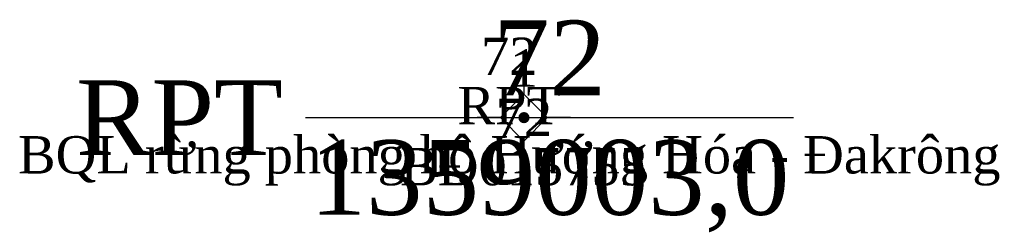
# Model space of a CAD drawing. Header units: metres. Extents: x 543340 to 549474, y 1840490 to 1845220.
# Drawn here: x 546082.53 to 546108.76, y 1843739.95 to 1843745.64 of the extents above; entities that cross this region are included whole.
import ezdxf
from ezdxf.enums import TextEntityAlignment as Align

# ---------------------------------------------------------------- set-up
doc = ezdxf.new("R2010")
doc.units = ezdxf.units.M
doc.header["$MEASUREMENT"] = 0
for name, color, linetype, lineweight in [('Level 11', 7, 'Continuous', 0), ('Level 13', 7, 'Continuous', 0), ('Level 15', 7, 'Continuous', 0), ('Level 19', 7, 'Continuous', 0), ('Level 2', 7, 'Continuous', 0), ('Level 4', 7, 'Continuous', 0)]:
    doc.layers.add(name, color=color, linetype=linetype, lineweight=lineweight)
doc.styles.add('Style-Times New Roman', font='times.ttf')

# ---------------------------------------------------------------- blocks, each defined once
blk = doc.blocks.new('CENTRD')
at = {"layer": 'Level 11', "linetype": 'Continuous', "lineweight": 0}
h = blk.add_hatch(color=1, dxfattribs=at)
edge = h.paths.add_edge_path()
edge.add_arc((0, 0), 1.5, 0, 360)
at = {"layer": 'Level 11', "color": 1, "linetype": 'Continuous', "lineweight": 0}
for p, q in [((0, 12.5), (0, 6.25)), ((0, 6.25), (-6.25, 0)), ((6.25, 0), (0, 6.25)), ((-6.25, 0), (-12.5, 0)), ((-6.25, 0), (0, -6.25)), ((0, -6.25), (6.25, 0)), ((12.5, 0), (6.25, 0)), ((0, -6.25), (0, -12.5))]:
    blk.add_line(p, q, dxfattribs=at)
blk = doc.blocks.new('N_THUA_3')
at = {"layer": 'Level 13', "color": 1, "linetype": 'Continuous', "lineweight": 0}
blk.add_line((-5.851, 0), (7.219, 0), dxfattribs=at)
at = {"layer": 'Level 13', "color": 5, "linetype": 'Continuous', "lineweight": 0, "style": 'Style-Times New Roman'}
blk.add_text('72', height=2, dxfattribs=at).set_placement((0.684, 1.6), align=Align.MIDDLE_CENTER)
at = {"layer": 'Level 2', "color": 3, "linetype": 'Continuous', "lineweight": 0, "style": 'Style-Times New Roman'}
blk.add_text('RPT', height=2, dxfattribs=at).set_placement((-6.451, 0), align=Align.MIDDLE_RIGHT)
at = {"layer": 'Level 4', "color": 1, "linetype": 'Continuous', "lineweight": 0, "style": 'Style-Times New Roman'}
blk.add_text('1359003,0', height=2, dxfattribs=at).set_placement((0.684, -1.6), align=Align.MIDDLE_CENTER)

msp = doc.modelspace()

# ---------------------------------------------------------------- block references
at = {"layer": 'Level 11', "color": 1, "linetype": 'Continuous', "lineweight": 0, "xscale": 0.1, "yscale": 0.1, "zscale": 0.1}
msp.add_blockref('CENTRD', (546096.03, 1843743.02), dxfattribs=at)
at = {"layer": 'Level 2', "color": 3, "linetype": 'Continuous', "lineweight": 0}
msp.add_blockref('N_THUA_3', (546096.03, 1843743.02), dxfattribs=at)

# ---------------------------------------------------------------- texts
at = {"layer": 'Level 15', "color": 1, "linetype": 'Continuous', "lineweight": 0, "insert": (546095.636, 1843743.179), "char_height": 1, "attachment_point": 5, "line_spacing_factor": 0.790495, "style": 'Style-Times New Roman'}
msp.add_mtext('72\\PRPT\\PBQL rừng phòng hộ Hướng Hóa - Đakrông', dxfattribs=at)
at = {"layer": 'Level 19', "color": 2, "linetype": 'Continuous', "lineweight": 0, "insert": (546096.03, 1843743.02), "char_height": 1, "attachment_point": 5, "line_spacing_factor": 0.790495, "style": 'Style-Times New Roman'}
msp.add_mtext('1\\P72\\PBĐ015755', dxfattribs=at)

doc.saveas('drawing.dxf')
